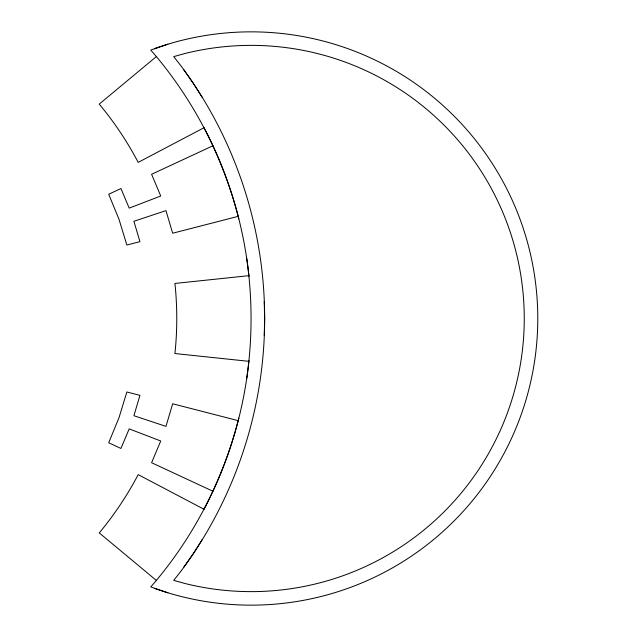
<?xml version="1.0" encoding="UTF-8"?>
<svg xmlns="http://www.w3.org/2000/svg" width="637" height="637" viewBox="0 0 637 637"><rect width="100%" height="100%" fill="white"/><g stroke="black" fill="none" stroke-linecap="round" stroke-linejoin="round"><path stroke-width="0.96" d="M264.236 335.404L264.658 318.5L264.236 301.596M246.702 378.617C252.507 338.804 252.507 298.196 246.702 258.383M238.851 418.047C223.181 480.179 192.931 538.639 150.778 586.932L167.921 592.808M202.375 539.34L193.33 553.625L183.591 567.448M167.921 44.192L150.778 50.068L156.383 56.566L99.221 104.11L100.654 105.774A335.325 335.325 0 0 1 137.17 160.428L138.157 162.387L203.959 127.766C219.184 156.63 230.793 187.342 238.851 218.953M212.885 145.785L151.59 174.283L160.739 196.013L129.184 208.116L120.942 188.536L108.688 194.237L118.976 219.2L126.851 245.022L139.949 241.646L133.897 221.286L165.962 210.624L172.675 233.222L238.142 216.365M248.828 275.678L174.88 283.457L175.151 285.631A335.325 335.325 0 0 1 175.151 351.369L174.88 353.543L248.828 361.322M238.142 420.635L172.675 403.778L165.962 426.376L133.897 415.714L139.949 395.354L126.851 391.978L118.976 417.8L108.688 442.763L120.942 448.464L129.184 428.884L160.739 440.987L151.59 462.717L212.885 491.215M203.959 509.234L138.157 474.613L137.17 476.572A335.325 335.325 0 0 1 100.654 531.226L99.221 532.89L156.383 580.434M156.383 56.566C174.657 78.582 190.614 102.461 203.959 127.766M183.591 69.552L193.33 83.375L202.375 97.66M248.971 360.566A409.695 409.695 0 0 1 204.103 509.09M204.103 127.91A409.695 409.695 0 0 1 248.971 276.434M154.56 48.603A286.65 286.65 0 0 1 537.779 318.5A286.65 286.65 0 0 1 154.56 588.397M181.37 570.609L173.734 580.387L184.77 583.444A273.13 273.13 0 0 0 524.259 318.5A273.13 273.13 0 0 0 184.77 53.556L173.734 56.613L181.37 66.391A423.215 423.215 0 0 1 181.37 570.609"/></g></svg>
